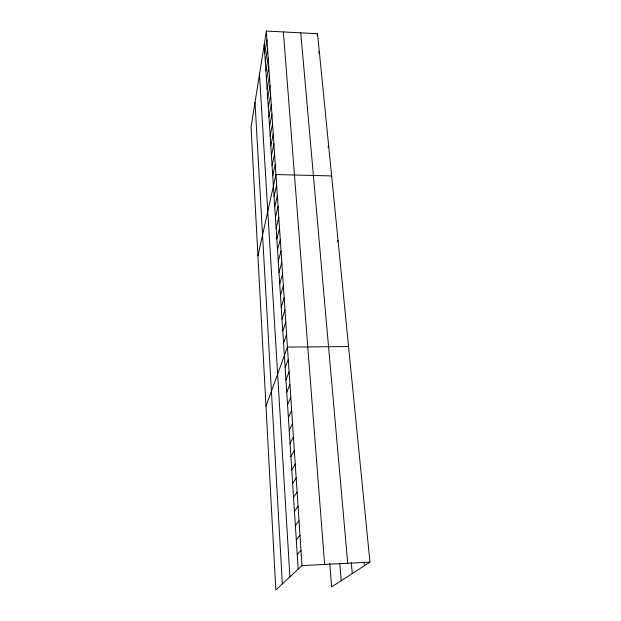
<?xml version="1.0" encoding="UTF-8"?>
<svg xmlns="http://www.w3.org/2000/svg" width="621" height="621" viewBox="0 0 621 621"><rect width="100%" height="100%" fill="white"/><g stroke="black" fill="none" stroke-linecap="round" stroke-linejoin="round"><path stroke-width="0.93" d="M266.386 31.05L251.047 127.212L275.817 589.95L302 565.591L369.953 562.152L317.533 33.713L266.386 31.05L302 565.591M264.802 53.204L266.968 39.86M265.369 62.007L267.566 48.772M265.951 70.91L268.163 57.784M266.533 79.907L268.769 66.905M267.123 89.013L269.39 76.127M267.713 98.219L270.011 85.457M268.319 107.534L270.64 94.897M268.924 116.958L271.276 104.444M269.545 126.482L271.913 114.101M270.166 136.123L272.565 123.882M270.795 145.873L273.224 133.771M271.439 155.747L273.892 143.785M272.083 165.729L274.567 153.915M272.735 175.828L275.25 164.177M257.932 255.868L275.941 174.555L331.645 175.929M274.071 196.399L276.648 185.066M274.746 206.871L277.354 195.708M317.114 35.482L317.533 33.713M275.429 217.474L278.068 206.482M318.821 53.158L319.279 51.295M276.128 228.202L278.798 217.389M276.826 239.069L279.535 228.435M277.54 250.061L280.281 239.621M278.262 261.2L281.034 250.954M278.992 272.472L281.802 262.427M279.729 283.89L282.571 274.055M280.475 295.456L283.355 285.831M328.067 147.27L328.618 145.454M281.235 307.17L284.154 297.762M282.004 319.031L284.961 309.848M282.78 331.047L285.776 322.097M283.564 343.219L286.599 334.509M265.974 406.165L287.438 347.092L348.567 346.572M285.148 367.624L288.26 359.404M337.358 242.043L338.026 240.327M285.932 379.842L289.091 371.878M286.739 392.231L289.929 384.523M287.546 404.776L290.783 397.331M288.369 417.483L291.653 410.318M289.2 430.353L292.53 423.475M290.046 443.402L293.415 436.811M290.9 456.629L294.315 450.334M291.769 470.027L295.231 464.042M292.646 483.612L296.155 477.945M293.539 497.374L297.094 492.042M294.439 511.331L298.049 506.332M295.355 525.482L299.012 520.833M296.287 539.835L299.997 535.535M297.226 554.382L300.991 550.454M369.953 562.152L331.645 586.876L329.759 563.255M364.03 562.106L364.38 565.747M351.284 562.564L352.278 573.556M300.766 32.843L347.721 563.278M339.734 563.107L341.224 580.697M283.378 31.935L324.62 564.442M264.243 44.495L298.181 569.139M259.485 74.326L289.898 576.839M255.014 102.333L282.345 583.872"/></g></svg>
